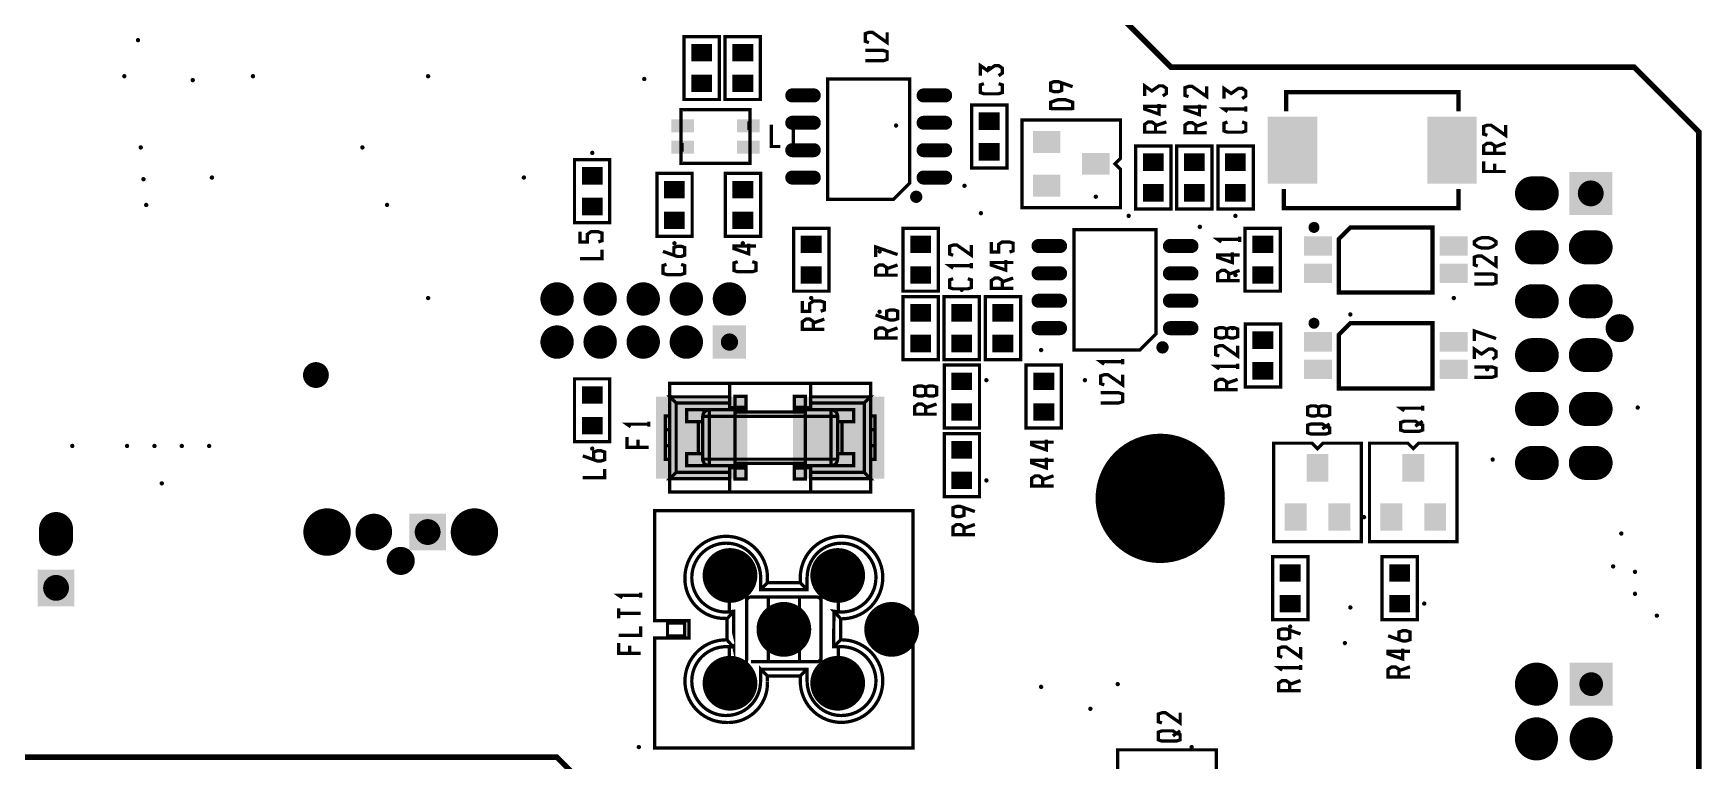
# Model space of a CAD drawing. Extents: x -7 to 310, y -94 to 128.
# Drawn here: x 232.3 to 309.7, y 54.1 to 87.8 of the extents above; entities that cross this region are included whole.
import ezdxf

# ---------------------------------------------------------------- set-up
doc = ezdxf.new("R2010")
doc.units = 0
doc.header["$MEASUREMENT"] = 0
doc.layers.get('0').update_dxf_attribs({"linetype": 'CONTINUOUS'})
for name, color, linetype in [('22-304-2_DRL', 1, 'CONTINUOUS'), ('22-304-2_SMB', 254, 'CONTINUOUS'), ('22-304-2_SSB', 1, 'CONTINUOUS'), ('THRUHOLE_NPT', 15, 'CONTINUOUS'), ('THRUHOLE_TAP', 7, 'CONTINUOUS')]:
    doc.layers.add(name, color=color, linetype=linetype)

# ---------------------------------------------------------------- blocks, each defined once
blk = doc.blocks.new('ROUND_9')
at = {"const_width": 0.65024}
blk.add_lwpolyline([(-0.32512, 0, 1), (0.32512, 0, 1)], format="xyb", close=True, dxfattribs=at)
blk = doc.blocks.new('ROUND_14')
at = {"const_width": 0.59944}
blk.add_lwpolyline([(-0.29972, 0, 1), (0.29972, 0, 1)], format="xyb", close=True, dxfattribs=at)
blk = doc.blocks.new('ROUND_16')
at = {"const_width": 0.54991}
blk.add_lwpolyline([(-0.274954, 0, 1), (0.274954, 0, 1)], format="xyb", close=True, dxfattribs=at)
blk = doc.blocks.new('ROUND_35')
at = {"const_width": 0.40005}
blk.add_lwpolyline([(-0.200024, 0, 1), (0.200024, 0, 1)], format="xyb", close=True, dxfattribs=at)
blk = doc.blocks.new('ROUND_83')
at = {"const_width": 1.6002}
blk.add_lwpolyline([(-0.8001, 0, 1), (0.8001, 0, 1)], format="xyb", close=True, dxfattribs=at)
blk = doc.blocks.new('ROUND_85')
at = {"const_width": 0.8001}
blk.add_lwpolyline([(-0.40005, 0, 1), (0.40005, 0, 1)], format="xyb", close=True, dxfattribs=at)
blk = doc.blocks.new('ROUND_87')
at = {"const_width": 0.10033}
blk.add_lwpolyline([(-0.050164, 0, 1), (0.050164, 0, 1)], format="xyb", close=True, dxfattribs=at)
blk = doc.blocks.new('ROUND_88')
at = {"const_width": 0.10033}
blk.add_lwpolyline([(-0.050164, 0, 1), (0.050164, 0, 1)], format="xyb", close=True, dxfattribs=at)
blk = doc.blocks.new('ROUND_1')
at = {"const_width": 2.99974}
blk.add_lwpolyline([(-1.49987, 0, 1), (1.49987, 0, 1)], format="xyb", close=True, dxfattribs=at)
blk = doc.blocks.new('RECTANGLE_3')
blk.add_solid([(0.4826, 0.4064), (0.4826, -0.4064), (-0.4826, 0.4064), (-0.4826, -0.4064)])
blk = doc.blocks.new('ROUND_5')
at = {"const_width": 1.27}
blk.add_lwpolyline([(-0.635, 0, 1), (0.635, 0, 1)], format="xyb", close=True, dxfattribs=at)
blk = doc.blocks.new('OBLONG_8')
at = {"const_width": 1.5748}
blk.add_lwpolyline([(0, 0.2286), (0, -0.2286)], dxfattribs=at)
at = {"const_width": 0.7874}
for points in [[(-0.3937, 0.2286, 1), (0.3937, 0.2286, 1)], [(-0.3937, -0.2286, 1), (0.3937, -0.2286, 1)]]:
    blk.add_lwpolyline(points, format="xyb", close=True, dxfattribs=at)
blk = doc.blocks.new('SQUARE_10')
blk.add_solid([(0.99949, 0.99949), (0.99949, -0.99949), (-0.99949, 0.99949), (-0.99949, -0.99949)])
blk = doc.blocks.new('SQUARE_13')
blk.add_solid([(0.84963, 0.84963), (0.84963, -0.84963), (-0.84963, 0.84963), (-0.84963, -0.84963)])
blk = doc.blocks.new('OBLONG_19')
at = {"const_width": 1.5748}
blk.add_lwpolyline([(0.2286, 0), (-0.2286, 0)], dxfattribs=at)
at = {"const_width": 0.7874}
for points in [[(-0.6223, 0, 1), (0.1651, 0, 1)], [(-0.1651, 0, 1), (0.6223, 0, 1)]]:
    blk.add_lwpolyline(points, format="xyb", close=True, dxfattribs=at)
blk = doc.blocks.new('ROUND_22')
at = {"const_width": 1.09982}
blk.add_lwpolyline([(-0.54991, 0, 1), (0.54991, 0, 1)], format="xyb", close=True, dxfattribs=at)
blk = doc.blocks.new('ROUND_25')
at = {"const_width": 0.84963}
blk.add_lwpolyline([(-0.424814, 0, 1), (0.424814, 0, 1)], format="xyb", close=True, dxfattribs=at)
blk = doc.blocks.new('ROUND_27')
at = {"const_width": 0.7747}
blk.add_lwpolyline([(-0.38735, 0, 1), (0.38735, 0, 1)], format="xyb", close=True, dxfattribs=at)
blk = doc.blocks.new('SQUARE_28')
blk.add_solid([(0.7747, 0.7747), (0.7747, -0.7747), (-0.7747, 0.7747), (-0.7747, -0.7747)])
blk = doc.blocks.new('ROUND_29')
at = {"const_width": 0.99949}
blk.add_lwpolyline([(-0.499744, 0, 1), (0.499744, 0, 1)], format="xyb", close=True, dxfattribs=at)
blk = doc.blocks.new('RECTANGLE_51')
blk.add_solid([(0.635, 0.508), (0.635, -0.508), (-0.635, 0.508), (-0.635, -0.508)])
blk = doc.blocks.new('RECTANGLE_55')
blk.add_solid([(2.11963, 1.905), (2.11963, -1.905), (-2.11963, 1.905), (-2.11963, -1.905)])
blk = doc.blocks.new('RECTANGLE_56')
blk.add_solid([(1.14935, 1.5494), (1.14935, -1.5494), (-1.14935, 1.5494), (-1.14935, -1.5494)])
blk = doc.blocks.new('RECTANGLE_59')
blk.add_solid([(0.52451, 0.29972), (0.52451, -0.29972), (-0.52451, 0.29972), (-0.52451, -0.29972)])
blk = doc.blocks.new('RECTANGLE_61')
blk.add_solid([(0.508, 0.635), (0.508, -0.635), (-0.508, 0.635), (-0.508, -0.635)])
blk = doc.blocks.new('OBLONG_64')
at = {"const_width": 0.65024}
blk.add_lwpolyline([(0.50038, 0), (-0.50038, 0)], dxfattribs=at)
at = {"const_width": 0.32512}
for points in [[(-0.66294, 0, 1), (-0.33782, 0, 1)], [(0.33782, 0, 1), (0.66294, 0, 1)]]:
    blk.add_lwpolyline(points, format="xyb", close=True, dxfattribs=at)
blk = doc.blocks.new('RECTANGLE_12')
blk.add_solid([(0.65024, 0.44958), (0.65024, -0.44958), (-0.65024, 0.44958), (-0.65024, -0.44958)])
blk = doc.blocks.new('ROUND_77')
at = {"const_width": 0.0762}
blk.add_lwpolyline([(-0.0381, 0, 1), (0.0381, 0, 1)], format="xyb", close=True, dxfattribs=at)
blk = doc.blocks.new('ROUND_80')
at = {"const_width": 0.10033}
blk.add_lwpolyline([(-0.050164, 0, 1), (0.050164, 0, 1)], format="xyb", close=True, dxfattribs=at)

msp = doc.modelspace()

# ---------------------------------------------------------------- linework, layer by layer
at = {"layer": '22-304-2_DRL', "const_width": 0.254}
for points in [[(164.762, -5.73), (164.762, 83.272), (167.762, 86.272), (189.261, 86.272), (197.262, 94.27), (197.262, 120.27), (205.263, 128.271), (269.062, 128.271), (277.061, 120.27), (277.061, 94.27), (285.062, 86.272), (306.56, 86.272), (309.56, 83.272), (309.56, 22.271), (286.561, -0.728)], [(259.563, -90.728), (259.563, 51.27), (256.561, 54.27), (217.762, 54.27), (214.762, 51.27), (214.762, -5.73)]]:
    msp.add_lwpolyline(points, dxfattribs=at)
at = {"layer": '22-304-2_SSB'}
for points, const_width in [([(262.461, 87.692), (262.461, 84.771), (264.099, 84.771), (264.099, 87.692), (262.461, 87.692)], 0.152), ([(264.366, 87.692), (264.366, 84.771), (266.004, 84.771), (266.004, 87.692), (264.366, 87.692)], 0.152), ([(271.892, 87.885), (271.892, 87.41), (271.214, 87.885), (271.044, 87.885), (270.876, 87.826), (270.876, 87.471), (271.044, 87.41)], 0.152), ([(270.876, 87.046), (271.722, 87.046), (271.892, 86.988), (271.892, 86.632), (271.722, 86.571), (270.876, 86.571)], 0.152), ([(277.061, 85.873), (277.231, 85.99), (277.231, 86.228), (277.061, 86.345), (276.891, 86.345), (276.553, 86.109), (276.215, 86.345), (276.215, 85.873)], 0.152), ([(272.177, 80.135), (269.129, 80.135), (269.129, 85.723), (272.939, 85.723), (272.939, 80.897), (272.177, 80.135)], 0.152), ([(277.061, 85.507), (277.231, 85.449), (277.231, 85.093), (277.061, 85.035), (276.383, 85.035), (276.215, 85.093), (276.215, 85.449), (276.383, 85.507)], 0.152), ([(279.99, 85.545), (279.99, 85.19), (279.819, 85.129), (279.652, 85.129), (279.482, 85.19), (279.482, 85.545), (279.652, 85.604), (279.819, 85.604), (280.498, 85.367)], 0.152), ([(284.681, 84.933), (284.851, 85.05), (284.851, 85.289), (284.681, 85.406), (284.511, 85.406), (284.173, 85.169), (283.835, 85.406), (283.835, 84.933)], 0.152), ([(286.723, 85.378), (286.723, 84.905), (286.047, 85.378), (285.877, 85.378), (285.707, 85.319), (285.707, 84.964), (285.877, 84.905)], 0.152), ([(288.364, 84.814), (288.534, 84.933), (288.534, 85.169), (288.364, 85.289), (288.194, 85.289), (287.856, 85.05), (287.518, 85.289), (287.518, 84.814)], 0.152), ([(290.406, 84.219), (290.406, 85.118), (298.397, 85.118), (298.397, 84.219)], 0.201), ([(277.447, 81.596), (277.447, 84.517), (275.809, 84.517), (275.809, 81.596), (277.447, 81.596)], 0.152), ([(280.498, 84.29), (280.498, 84.646), (280.16, 84.765), (279.819, 84.765), (279.482, 84.646), (279.482, 84.29)], 0.152), ([(280.498, 84.351), (279.482, 84.351)], 0.152), ([(284.511, 84.567), (284.511, 84.095), (283.835, 84.331), (283.835, 84.45), (284.851, 84.45)], 0.152), ([(286.385, 84.539), (286.385, 84.067), (285.707, 84.303), (285.707, 84.423), (286.723, 84.423)], 0.152), ([(288.534, 84.331), (287.518, 84.331), (287.686, 84.212)], 0.152), ([(288.534, 84.45), (288.534, 84.212)], 0.152), ([(262.372, 84.306), (262.321, 84.306), (262.321, 84.255), (262.321, 81.855), (262.321, 81.806), (262.372, 81.806)], 0.152), ([(262.372, 84.306), (265.471, 84.306)], 0.152), ([(265.471, 81.806), (265.522, 81.806), (265.522, 81.855), (265.522, 84.255), (265.522, 84.306), (265.471, 84.306)], 0.152), ([(265.471, 83.356), (265.471, 83.757)], 0.152), ([(266.936, 82.591), (266.52, 82.591), (266.52, 83.607)], 0.152), ([(267.536, 82.591), (267.536, 83.607), (267.419, 83.437)], 0.152), ([(278.146, 83.818), (278.146, 79.754), (282.718, 79.754), (282.718, 81.532), (282.464, 81.786), (282.718, 82.04), (282.718, 83.818), (278.146, 83.818)], 0.152), ([(284.343, 83.257), (284.343, 83.612), (284.173, 83.729), (284.003, 83.729), (283.835, 83.612), (283.835, 83.257), (284.851, 83.257)], 0.152), ([(284.343, 83.551), (284.851, 83.729)], 0.152), ([(286.215, 83.229), (286.215, 83.584), (286.047, 83.701), (285.877, 83.701), (285.707, 83.584), (285.707, 83.229), (286.723, 83.229)], 0.152), ([(286.215, 83.523), (286.723, 83.701)], 0.152), ([(288.364, 83.729), (288.534, 83.671), (288.534, 83.315), (288.364, 83.257), (287.686, 83.257), (287.518, 83.315), (287.518, 83.671), (287.686, 83.729)], 0.152), ([(300.589, 83.582), (300.589, 83.109), (299.913, 83.582), (299.743, 83.582), (299.573, 83.523), (299.573, 83.168), (299.743, 83.109)], 0.152), ([(262.372, 82.756), (262.372, 82.355)], 0.152), ([(267.655, 82.591), (267.419, 82.591)], 0.152), ([(285.067, 79.691), (285.067, 82.612), (283.429, 82.612), (283.429, 79.691), (285.067, 79.691)], 0.152), ([(285.321, 82.612), (285.321, 79.691), (286.959, 79.691), (286.959, 82.612), (285.321, 82.612)], 0.152), ([(288.877, 79.691), (288.877, 82.612), (287.239, 82.612), (287.239, 79.691), (288.877, 79.691)], 0.152), ([(300.081, 82.271), (300.081, 82.627), (299.913, 82.744), (299.743, 82.744), (299.573, 82.627), (299.573, 82.271), (300.589, 82.271)], 0.152), ([(300.081, 82.566), (300.589, 82.744)], 0.152), ([(257.381, 81.977), (257.381, 79.056), (259.019, 79.056), (259.019, 81.977), (257.381, 81.977)], 0.152), ([(262.842, 78.421), (262.842, 81.342), (261.204, 81.342), (261.204, 78.421), (262.842, 78.421)], 0.152), ([(265.471, 81.806), (262.372, 81.806)], 0.152), ([(266.017, 78.421), (266.017, 81.342), (264.379, 81.342), (264.379, 78.421), (266.017, 78.421)], 0.152), ([(300.589, 81.433), (299.573, 81.433), (299.573, 81.905)], 0.152), ([(300.081, 81.789), (300.081, 81.433)], 0.152), ([(273.208, 80.465), (273.208, 80.054)], 0.152), ([(273.345, 80.44), (273.345, 80.082)], 0.152), ([(298.397, 80.623), (298.397, 79.724), (290.304, 79.724), (290.304, 80.623)], 0.201), ([(273.032, 80.29), (273.444, 80.29)], 0.152), ([(273.06, 80.153), (273.419, 80.153)], 0.152), ([(273.071, 80.384), (273.071, 80.138)], 0.152), ([(273.116, 80.427), (273.363, 80.427)], 0.152), ([(291.529, 78.901), (291.867, 78.901)], 0.152), ([(291.638, 79.01), (291.638, 78.672)], 0.152), ([(291.775, 79.002), (291.775, 78.68)], 0.152), ([(258.488, 78.164), (258.656, 78.225), (258.656, 78.581), (258.488, 78.639), (258.148, 78.639), (257.98, 78.52), (257.98, 78.164), (257.64, 78.164), (257.64, 78.639)], 0.152), ([(269.192, 75.881), (269.192, 78.802), (267.554, 78.802), (267.554, 75.881), (269.192, 75.881)], 0.152), ([(272.621, 78.802), (272.621, 75.881), (274.259, 75.881), (274.259, 78.802), (272.621, 78.802)], 0.152), ([(277.569, 77.694), (277.739, 77.752), (277.739, 78.108), (277.569, 78.167), (277.231, 78.167), (277.061, 78.05), (277.061, 77.694), (276.723, 77.694), (276.723, 78.167)], 0.152), ([(283.607, 73.15), (280.559, 73.15), (280.559, 78.738), (284.369, 78.738), (284.369, 73.912), (283.607, 73.15)], 0.152), ([(288.247, 78.283), (287.231, 78.283), (287.401, 78.164)], 0.152), ([(288.247, 78.403), (288.247, 78.164)], 0.152), ([(288.496, 78.802), (288.496, 75.881), (290.134, 75.881), (290.134, 78.802), (288.496, 78.802)], 0.152), ([(291.536, 78.763), (291.859, 78.763)], 0.152), ([(293.386, 78.84), (297.196, 78.84), (297.196, 75.817), (292.852, 75.817), (292.852, 78.306), (293.386, 78.84)], 0.201), ([(300.15, 78.062), (299.979, 77.943), (299.809, 77.885), (299.471, 77.885), (299.301, 77.943), (299.134, 78.062), (299.134, 78.179), (299.301, 78.299), (299.471, 78.357), (299.809, 78.357), (299.979, 78.299), (300.15, 78.179), (300.15, 78.062)], 0.152), ([(258.656, 77.801), (258.656, 77.387), (257.64, 77.387)], 0.152), ([(261.991, 77.549), (261.991, 77.905), (262.159, 77.963), (262.329, 77.963), (262.499, 77.905), (262.499, 77.549), (262.329, 77.491), (262.159, 77.491), (261.483, 77.727)], 0.152), ([(265.461, 78.09), (265.461, 77.618), (264.785, 77.854), (264.785, 77.973), (265.801, 77.973)], 0.152), ([(272.372, 77.58), (271.356, 77.935), (271.356, 77.463)], 0.152), ([(275.801, 78.022), (275.801, 77.547), (275.125, 78.022), (274.955, 78.022), (274.785, 77.961), (274.785, 77.605), (274.955, 77.547)], 0.152), ([(287.909, 77.681), (287.909, 77.209), (287.231, 77.445), (287.231, 77.565), (288.247, 77.565)], 0.152), ([(300.15, 77.519), (300.15, 77.046), (299.471, 77.519), (299.301, 77.519), (299.134, 77.46), (299.134, 77.105), (299.301, 77.046)], 0.152), ([(262.329, 77.125), (262.499, 77.067), (262.499, 76.711), (262.329, 76.653), (261.651, 76.653), (261.483, 76.711), (261.483, 77.067), (261.651, 77.125)], 0.152), ([(265.631, 77.252), (265.801, 77.194), (265.801, 76.838), (265.631, 76.78), (264.953, 76.78), (264.785, 76.838), (264.785, 77.194), (264.953, 77.252)], 0.152), ([(271.864, 76.625), (271.864, 76.98), (271.696, 77.097), (271.526, 77.097), (271.356, 76.98), (271.356, 76.625), (272.372, 76.625)], 0.152), ([(271.864, 76.919), (272.372, 77.097)], 0.152), ([(275.801, 77.064), (274.785, 77.064), (274.955, 76.945)], 0.152), ([(275.801, 77.184), (275.801, 76.945)], 0.152), ([(277.399, 77.328), (277.399, 76.856), (276.723, 77.092), (276.723, 77.211), (277.739, 77.211)], 0.152), ([(287.739, 76.371), (287.739, 76.726), (287.571, 76.843), (287.401, 76.843), (287.231, 76.726), (287.231, 76.371), (288.247, 76.371)], 0.152), ([(287.739, 76.665), (288.247, 76.843)], 0.152), ([(299.134, 76.681), (299.979, 76.681), (300.15, 76.622), (300.15, 76.267), (299.979, 76.208), (299.134, 76.208)], 0.152), ([(275.633, 76.462), (275.801, 76.404), (275.801, 76.048), (275.633, 75.99), (274.955, 75.99), (274.785, 76.048), (274.785, 76.404), (274.955, 76.462)], 0.152), ([(277.231, 76.018), (277.231, 76.373), (277.061, 76.49), (276.891, 76.49), (276.723, 76.373), (276.723, 76.018), (277.739, 76.018)], 0.152), ([(277.231, 76.312), (277.739, 76.49)], 0.152), ([(268.806, 74.951), (268.976, 75.009), (268.976, 75.365), (268.806, 75.423), (268.468, 75.423), (268.298, 75.306), (268.298, 74.951), (267.96, 74.951), (267.96, 75.423)], 0.152), ([(272.621, 75.627), (272.621, 72.706), (274.259, 72.706), (274.259, 75.627), (272.621, 75.627)], 0.152), ([(274.526, 75.627), (274.526, 72.706), (276.164, 72.706), (276.164, 75.627), (274.526, 75.627)], 0.152), ([(278.082, 72.706), (278.082, 75.627), (276.444, 75.627), (276.444, 72.706), (278.082, 72.706)], 0.152), ([(268.468, 74.113), (268.468, 74.468), (268.298, 74.585), (268.128, 74.585), (267.96, 74.468), (267.96, 74.113), (268.976, 74.113)], 0.152), ([(268.468, 74.407), (268.976, 74.585)], 0.152), ([(271.864, 74.6), (271.864, 74.956), (272.034, 75.014), (272.204, 75.014), (272.372, 74.956), (272.372, 74.6), (272.204, 74.542), (272.034, 74.542), (271.356, 74.778)], 0.152), ([(290.147, 71.436), (290.147, 74.357), (288.509, 74.357), (288.509, 71.436), (290.147, 71.436)], 0.152), ([(291.529, 74.456), (291.867, 74.456)], 0.152), ([(291.536, 74.318), (291.859, 74.318)], 0.152), ([(291.638, 74.565), (291.638, 74.227)], 0.152), ([(291.775, 74.557), (291.775, 74.235)], 0.152), ([(293.386, 74.395), (297.196, 74.395), (297.196, 71.372), (292.852, 71.372), (292.852, 73.861), (293.386, 74.395)], 0.201), ([(271.864, 73.704), (271.864, 74.059), (271.696, 74.176), (271.526, 74.176), (271.356, 74.059), (271.356, 73.704), (272.372, 73.704)], 0.152), ([(271.864, 73.998), (272.372, 74.176)], 0.152), ([(284.638, 73.48), (284.638, 73.069)], 0.152), ([(287.645, 74.128), (287.475, 74.189), (287.305, 74.189), (287.137, 74.128), (287.137, 73.772), (287.305, 73.714), (287.475, 73.714), (287.645, 73.772), (287.645, 74.128), (287.813, 74.189), (287.983, 74.189), (288.153, 74.128), (288.153, 73.772), (287.983, 73.714), (287.813, 73.714), (287.645, 73.772)], 0.152), ([(300.15, 73.683), (299.134, 74.039), (299.134, 73.567)], 0.152), ([(282.814, 72.728), (282.814, 72.492)], 0.152), ([(284.462, 73.305), (284.874, 73.305)], 0.152), ([(284.49, 73.168), (284.849, 73.168)], 0.152), ([(284.501, 73.399), (284.501, 73.153)], 0.152), ([(284.546, 73.442), (284.793, 73.442)], 0.152), ([(284.775, 73.455), (284.775, 73.097)], 0.152), ([(288.153, 73.351), (288.153, 72.876), (287.475, 73.351), (287.305, 73.351), (287.137, 73.29), (287.137, 72.934), (287.305, 72.876)], 0.152), ([(299.979, 72.728), (300.15, 72.845), (300.15, 73.084), (299.979, 73.201), (299.809, 73.201), (299.471, 72.965), (299.134, 73.201), (299.134, 72.728)], 0.152), ([(276.177, 69.531), (276.177, 72.452), (274.539, 72.452), (274.539, 69.531), (276.177, 69.531)], 0.152), ([(278.336, 72.452), (278.336, 69.531), (279.974, 69.531), (279.974, 72.452), (278.336, 72.452)], 0.152), ([(282.814, 72.612), (281.798, 72.612), (281.966, 72.492)], 0.152), ([(282.814, 72.01), (282.814, 71.535), (282.136, 72.01), (281.966, 72.01), (281.798, 71.951), (281.798, 71.596), (281.966, 71.535)], 0.152), ([(288.153, 72.393), (287.137, 72.393), (287.305, 72.274)], 0.152), ([(288.153, 72.512), (288.153, 72.274)], 0.152), ([(299.134, 72.363), (299.979, 72.363), (300.15, 72.304), (300.15, 71.949), (299.979, 71.89), (299.134, 71.89)], 0.152), ([(257.381, 71.817), (257.381, 68.896), (259.019, 68.896), (259.019, 71.817), (257.381, 71.817)], 0.152), ([(264.587, 66.571), (264.587, 67.191), (261.813, 67.191), (262.098, 67.473), (262.098, 70.696), (261.813, 70.981), (264.587, 70.981), (264.587, 71.601), (261.796, 71.601), (261.796, 71.014), (261.796, 67.156), (261.796, 66.571), (264.587, 66.571), (268.336, 66.571), (268.336, 67.191), (268.336, 67.473), (268.336, 67.791), (268.09, 67.791), (267.828, 67.791), (267.587, 67.791), (267.587, 67.692), (267.828, 67.692), (268.336, 67.692)], 0.152), ([(268.336, 71.601), (264.587, 71.601)], 0.152), ([(268.336, 70.981), (268.336, 71.601), (271.127, 71.601), (271.127, 71.014), (271.127, 67.156), (271.127, 66.571), (268.336, 66.571)], 0.152), ([(273.675, 71.428), (273.505, 71.486), (273.335, 71.486), (273.167, 71.428), (273.167, 71.072), (273.335, 71.014), (273.505, 71.014), (273.675, 71.072), (273.675, 71.428), (273.843, 71.486), (274.013, 71.486), (274.183, 71.428), (274.183, 71.072), (274.013, 71.014), (273.843, 71.014), (273.675, 71.072)], 0.152), ([(281.798, 71.171), (282.644, 71.171), (282.814, 71.113), (282.814, 70.757), (282.644, 70.696), (281.798, 70.696)], 0.152), ([(287.645, 71.319), (287.645, 71.674), (287.475, 71.791), (287.305, 71.791), (287.137, 71.674), (287.137, 71.319), (288.153, 71.319)], 0.152), ([(287.645, 71.613), (288.153, 71.791)], 0.152), ([(261.796, 71.014), (261.798, 71.011), (261.798, 71.009), (261.798, 71.006), (261.798, 71.004), (261.798, 71.001), (261.801, 71.001), (261.801, 70.999), (261.801, 70.996), (261.803, 70.996), (261.803, 70.994), (261.803, 70.991), (261.806, 70.991), (261.806, 70.988), (261.808, 70.988), (261.808, 70.986), (261.811, 70.986), (261.811, 70.983), (261.813, 70.981)], 0.152), ([(262.098, 70.696), (264.587, 70.696), (264.587, 70.381), (264.833, 70.381)], 0.152), ([(264.587, 70.381), (262.588, 70.381), (262.588, 69.83), (263.134, 69.83)], 0.152), ([(263.634, 70.381), (263.634, 70.079), (264.833, 70.079), (264.833, 68.09), (264.833, 67.791), (265.095, 67.791)], 0.152), ([(264.587, 70.696), (264.587, 70.981)], 0.152), ([(265.095, 70.48), (264.587, 70.48)], 0.152), ([(265.095, 70.381), (265.336, 70.381), (265.336, 70.48), (265.336, 70.496), (264.833, 70.496), (264.833, 71.006), (265.336, 71.006), (265.336, 70.496), (265.336, 70.48), (265.095, 70.48), (265.095, 70.381), (264.833, 70.381), (264.833, 70.079), (268.09, 70.079), (268.09, 70.381), (267.828, 70.381)], 0.152), ([(264.833, 70.48), (264.833, 70.496)], 0.152), ([(267.587, 70.496), (267.587, 71.006), (268.09, 71.006), (268.09, 70.496), (268.09, 70.48), (268.09, 70.496), (267.587, 70.496), (267.587, 70.48)], 0.152), ([(268.336, 70.48), (267.828, 70.48), (267.587, 70.48), (267.587, 70.381), (267.828, 70.381), (267.828, 70.48)], 0.152), ([(269.588, 70.079), (269.588, 69.83), (269.789, 69.83), (270.335, 69.83), (270.335, 70.381), (268.336, 70.381), (268.09, 70.381)], 0.152), ([(268.336, 70.696), (268.336, 70.981), (271.11, 70.981), (270.828, 70.696)], 0.152), ([(268.336, 70.381), (268.336, 70.696), (270.828, 70.696), (270.828, 67.473), (268.336, 67.473)], 0.152), ([(269.588, 70.079), (269.289, 70.079), (269.289, 70.381)], 0.152), ([(271.127, 71.014), (271.127, 71.011), (271.127, 71.009), (271.125, 71.009), (271.125, 71.006), (271.125, 71.004), (271.125, 71.001), (271.122, 71.001), (271.122, 70.999), (271.122, 70.996), (271.12, 70.996), (271.12, 70.994), (271.12, 70.991), (271.117, 70.991), (271.117, 70.988), (271.115, 70.988), (271.115, 70.986), (271.115, 70.983), (271.112, 70.983), (271.112, 70.981), (271.11, 70.981)], 0.152), ([(273.675, 70.176), (273.675, 70.531), (273.505, 70.648), (273.335, 70.648), (273.167, 70.531), (273.167, 70.176), (274.183, 70.176)], 0.152), ([(273.675, 70.47), (274.183, 70.648)], 0.152), ([(291.912, 70.506), (291.745, 70.564), (291.574, 70.564), (291.404, 70.506), (291.404, 70.15), (291.574, 70.092), (291.745, 70.092), (291.912, 70.15), (291.912, 70.506), (292.082, 70.564), (292.253, 70.564), (292.42, 70.506), (292.42, 70.15), (292.253, 70.092), (292.082, 70.092), (291.912, 70.15)], 0.152), ([(296.738, 70.455), (295.722, 70.455), (295.892, 70.336)], 0.152), ([(296.738, 70.574), (296.738, 70.336)], 0.152), ([(260.83, 69.713), (259.814, 69.713), (259.985, 69.594)], 0.152), ([(260.83, 69.83), (260.83, 69.594)], 0.152), ([(261.796, 68.085), (261.597, 68.085), (261.597, 68.71), (261.597, 69.459), (261.597, 70.087), (261.796, 70.087)], 0.152), ([(263.335, 69.83), (263.134, 69.83), (263.134, 68.342), (263.335, 68.342), (263.335, 69.83), (263.335, 70.079)], 0.152), ([(263.335, 68.342), (263.335, 68.09), (263.634, 68.09), (264.833, 68.09), (268.09, 68.09), (268.09, 70.079), (269.289, 70.079), (269.289, 68.09), (268.09, 68.09), (268.09, 67.791)], 0.152), ([(263.335, 70.079), (263.634, 70.079), (263.634, 68.09), (263.634, 67.791)], 0.152), ([(264.833, 70.28), (268.09, 70.28)], 0.152), ([(269.588, 68.342), (269.588, 69.83)], 0.152), ([(269.789, 68.342), (269.789, 69.83)], 0.152), ([(271.326, 69.459), (271.326, 70.087), (271.127, 70.087)], 0.152), ([(292.253, 69.254), (292.42, 69.312), (292.42, 69.548), (292.253, 69.609), (292.082, 69.726), (291.574, 69.726), (291.404, 69.668), (291.404, 69.312), (291.574, 69.254), (292.253, 69.254)], 0.152), ([(292.082, 69.49), (292.42, 69.726)], 0.152), ([(296.571, 69.381), (296.738, 69.439), (296.738, 69.675), (296.571, 69.736), (296.4, 69.853), (295.892, 69.853), (295.722, 69.795), (295.722, 69.439), (295.892, 69.381), (296.571, 69.381)], 0.152), ([(296.4, 69.617), (296.738, 69.853)], 0.152), ([(260.83, 68.636), (259.814, 68.636), (259.814, 69.111)], 0.152), ([(260.322, 68.992), (260.322, 68.636)], 0.152), ([(261.796, 69.459), (261.597, 69.459)], 0.152), ([(271.127, 69.459), (271.326, 69.459), (271.326, 68.71), (271.326, 68.085), (271.127, 68.085)], 0.152), ([(276.177, 66.356), (276.177, 69.277), (274.539, 69.277), (274.539, 66.356), (276.177, 66.356)], 0.152), ([(279.273, 68.995), (279.273, 68.522), (278.595, 68.758), (278.595, 68.878), (279.611, 68.878)], 0.152), ([(289.83, 64.26), (293.894, 64.26), (293.894, 68.832), (292.116, 68.832), (291.862, 68.578), (291.608, 68.832), (289.83, 68.832), (289.83, 64.26)], 0.152), ([(294.275, 64.26), (298.339, 64.26), (298.339, 68.832), (296.561, 68.832), (296.307, 68.578), (296.053, 68.832), (294.275, 68.832), (294.275, 64.26)], 0.152), ([(258.275, 68.065), (258.275, 68.421), (258.445, 68.479), (258.615, 68.479), (258.783, 68.421), (258.783, 68.065), (258.615, 68.004), (258.445, 68.004), (257.767, 68.243)], 0.152), ([(261.597, 68.71), (261.796, 68.71)], 0.152), ([(263.134, 68.342), (262.588, 68.342), (262.588, 67.791), (264.587, 67.791), (264.833, 67.791)], 0.152), ([(268.336, 67.791), (270.335, 67.791), (270.335, 68.342), (269.789, 68.342), (269.588, 68.342), (269.588, 68.09)], 0.152), ([(269.289, 67.791), (269.289, 68.09), (269.588, 68.09)], 0.152), ([(271.127, 68.71), (271.326, 68.71)], 0.152), ([(279.273, 68.156), (279.273, 67.684), (278.595, 67.92), (278.595, 68.04), (279.611, 68.04)], 0.152), ([(258.783, 67.641), (258.783, 67.227), (257.767, 67.227)], 0.152), ([(264.587, 67.191), (264.587, 67.473), (262.098, 67.473)], 0.152), ([(264.587, 67.791), (264.587, 67.473)], 0.152), ([(264.587, 67.692), (265.095, 67.692)], 0.152), ([(268.09, 67.892), (264.833, 67.892)], 0.152), ([(265.336, 67.676), (264.833, 67.676), (264.833, 67.166), (265.336, 67.166), (265.336, 67.676), (265.336, 67.692), (265.095, 67.692), (265.095, 67.791), (265.336, 67.791), (265.336, 67.692)], 0.152), ([(264.833, 67.676), (264.833, 67.692)], 0.152), ([(267.587, 67.676), (267.587, 67.166), (268.09, 67.166), (268.09, 67.676), (268.09, 67.692), (268.09, 67.676), (267.587, 67.676), (267.587, 67.692)], 0.152), ([(267.828, 67.791), (267.828, 67.692)], 0.152), ([(270.828, 67.473), (271.11, 67.191), (268.336, 67.191)], 0.152), ([(279.103, 66.846), (279.103, 67.201), (278.935, 67.318), (278.765, 67.318), (278.595, 67.201), (278.595, 66.846), (279.611, 66.846)], 0.152), ([(279.103, 67.14), (279.611, 67.318)], 0.152), ([(261.796, 67.156), (261.796, 67.158), (261.798, 67.158), (261.798, 67.161), (261.798, 67.163), (261.798, 67.166), (261.798, 67.168), (261.798, 67.171), (261.801, 67.171), (261.801, 67.173), (261.801, 67.176), (261.803, 67.176), (261.803, 67.178), (261.803, 67.181), (261.806, 67.181), (261.806, 67.184), (261.808, 67.184), (261.808, 67.186), (261.811, 67.186), (261.811, 67.189), (261.813, 67.189), (261.813, 67.191)], 0.152), ([(271.11, 67.191), (271.112, 67.189), (271.112, 67.186), (271.115, 67.186), (271.115, 67.184), (271.117, 67.184), (271.117, 67.181), (271.12, 67.181), (271.12, 67.178), (271.12, 67.176), (271.122, 67.176), (271.122, 67.173), (271.122, 67.171), (271.125, 67.171), (271.125, 67.168), (271.125, 67.166), (271.125, 67.163), (271.127, 67.163), (271.127, 67.161), (271.127, 67.158), (271.127, 67.156)], 0.152), ([(275.453, 65.84), (275.453, 65.484), (275.283, 65.426), (275.113, 65.426), (274.945, 65.484), (274.945, 65.84), (275.113, 65.898), (275.283, 65.898), (275.961, 65.662)], 0.152), ([(273.096, 59.795), (271.496, 59.795), (271.496, 60.595), (273.096, 60.595), (273.096, 65.695), (261.097, 65.695), (261.097, 60.595), (262.697, 60.595), (262.697, 59.795), (261.097, 59.795), (261.097, 54.697), (273.096, 54.697), (273.096, 59.795)], 0.152), ([(275.453, 64.588), (275.453, 64.943), (275.283, 65.06), (275.113, 65.06), (274.945, 64.943), (274.945, 64.588), (275.961, 64.588)], 0.152), ([(275.453, 64.882), (275.961, 65.06)], 0.152), ([(291.417, 60.641), (291.417, 63.562), (289.779, 63.562), (289.779, 60.641), (291.417, 60.641)], 0.152), ([(296.497, 60.641), (296.497, 63.562), (294.859, 63.562), (294.859, 60.641), (296.497, 60.641)], 0.152), ([(265.275, 62.02), (264.971, 62.835)], 0.152), ([(269.222, 62.835), (268.918, 62.02)], 0.152), ([(260.449, 61.898), (260.449, 61.662)], 0.152), ([(262.504, 62.548), (262.505, 62.596)], 0.152), ([(264.221, 62.556), (264.526, 61.74)], 0.152), ([(266.017, 62.596), (266.017, 62.043), (268.176, 62.043), (268.176, 62.596)], 0.152), ([(266.017, 62.043), (266.335, 62.36)], 0.152), ([(266.335, 62.596), (266.335, 62.36), (267.859, 62.36), (267.859, 62.596)], 0.152), ([(267.859, 62.36), (268.176, 62.043)], 0.152), ([(269.667, 61.74), (269.972, 62.556)], 0.152), ([(260.449, 61.778), (259.433, 61.778), (259.604, 61.662)], 0.152), ([(259.433, 61.179), (259.433, 60.704)], 0.152), ([(264.572, 61.496), (264.572, 61.006)], 0.152), ([(265.372, 58.896), (265.372, 61.496)], 0.152), ([(265.57, 61.695), (266.373, 61.695)], 0.152), ([(268.623, 61.695), (266.373, 61.695), (266.373, 58.695), (265.57, 58.695)], 0.152), ([(267.823, 58.695), (267.823, 58.896), (267.823, 61.496), (267.823, 61.695)], 0.152), ([(268.824, 61.496), (268.824, 58.896)], 0.152), ([(269.738, 60.681), (269.421, 61.037), (269.624, 61.006), (269.624, 61.496)], 0.152), ([(260.449, 60.94), (259.433, 60.94)], 0.152), ([(260.449, 60.341), (260.449, 59.924), (259.433, 59.924)], 0.152), ([(262.497, 59.896), (261.696, 59.896), (261.696, 60.496), (262.497, 60.496), (262.497, 59.896)], 0.152), ([(261.796, 60.496), (261.796, 60.595)], 0.152), ([(264.43, 60.704), (264.351, 60.702)], 0.152), ([(264.772, 61.037), (264.455, 60.681), (264.455, 59.711), (264.772, 59.353)], 0.152), ([(264.572, 59.386), (264.734, 59.383), (264.76, 59.409), (264.772, 59.358), (264.772, 61.037), (264.572, 61.006)], 0.152), ([(264.625, 61.011), (264.572, 61.005)], 0.152), ([(269.421, 61.037), (269.408, 59.386), (269.624, 59.386)], 0.152), ([(269.738, 60.681), (269.738, 59.711), (269.459, 59.431)], 0.152), ([(269.624, 61.006), (269.568, 61.013)], 0.152), ([(269.774, 60.681), (269.738, 60.681)], 0.152), ([(272.497, 59.896), (271.696, 59.896), (271.696, 60.496), (272.497, 60.496), (272.497, 59.896)], 0.152), ([(272.397, 60.595), (272.397, 60.496)], 0.152), ([(260.449, 59.086), (259.433, 59.086), (259.433, 59.561)], 0.152), ([(261.796, 59.795), (261.796, 59.896)], 0.152), ([(264.422, 59.711), (264.455, 59.711)], 0.152), ([(272.397, 59.896), (272.397, 59.795)], 0.152), ([(290.566, 60.158), (290.566, 59.802), (290.396, 59.744), (290.226, 59.744), (290.058, 59.802), (290.058, 60.158), (290.226, 60.219), (290.396, 60.219), (291.074, 59.98)], 0.152), ([(295.646, 59.718), (295.646, 60.074), (295.814, 60.133), (295.984, 60.133), (296.154, 60.074), (296.154, 59.718), (295.984, 59.66), (295.814, 59.66), (295.138, 59.896)], 0.152), ([(259.941, 59.442), (259.941, 59.086)], 0.152), ([(264.572, 59.386), (264.572, 58.896)], 0.152), ([(269.624, 59.386), (269.624, 58.896)], 0.152), ([(291.074, 59.381), (291.074, 58.906), (290.396, 59.381), (290.226, 59.381), (290.058, 59.32), (290.058, 58.964), (290.226, 58.906)], 0.152), ([(295.814, 59.294), (295.814, 58.822), (295.138, 59.058), (295.138, 59.177), (296.154, 59.177)], 0.152), ([(264.526, 58.652), (264.221, 57.836)], 0.152), ([(264.971, 57.557), (265.275, 58.37)], 0.152), ([(266.335, 57.796), (266.335, 58.032), (266.017, 58.349), (266.017, 57.796)], 0.152), ([(268.176, 57.796), (268.176, 58.349), (266.017, 58.349)], 0.152), ([(266.335, 58.032), (267.859, 58.032), (268.176, 58.349)], 0.152), ([(268.623, 58.695), (267.823, 58.695), (266.373, 58.695)], 0.152), ([(267.859, 57.796), (267.859, 58.032)], 0.152), ([(269.222, 57.557), (268.918, 58.37)], 0.152), ([(269.667, 58.652), (269.972, 57.836)], 0.152), ([(291.074, 58.423), (290.058, 58.423), (290.226, 58.304)], 0.152), ([(291.074, 58.542), (291.074, 58.304)], 0.152), ([(295.646, 57.984), (295.646, 58.339), (295.476, 58.456), (295.306, 58.456), (295.138, 58.339), (295.138, 57.984), (296.154, 57.984)], 0.152), ([(295.646, 58.278), (296.154, 58.456)], 0.152), ([(266.335, 57.783), (266.336, 57.699)], 0.152), ([(290.566, 57.349), (290.566, 57.704), (290.396, 57.821), (290.226, 57.821), (290.058, 57.704), (290.058, 57.349), (291.074, 57.349)], 0.152), ([(290.566, 57.643), (291.074, 57.821)], 0.152), ([(264.513, 55.875), (264.429, 55.877)], 0.152), ([(285.489, 56.328), (285.489, 55.853), (284.81, 56.328), (284.643, 56.328), (284.473, 56.267), (284.473, 55.911), (284.643, 55.853)], 0.152), ([(285.318, 55.014), (285.489, 55.073), (285.489, 55.312), (285.318, 55.37), (285.151, 55.489), (284.643, 55.489), (284.473, 55.428), (284.473, 55.073), (284.643, 55.014), (285.318, 55.014)], 0.152), ([(285.151, 55.251), (285.489, 55.489)], 0.152), ([(287.163, 50.544), (287.163, 54.608), (282.591, 54.608), (282.591, 52.83), (282.845, 52.576), (282.591, 52.322), (282.591, 50.544), (287.163, 50.544)], 0.152)]:
    msp.add_lwpolyline(points, dxfattribs=dict(at, const_width=const_width))
at = {"layer": '22-304-2_SSB', "const_width": 0.152}
for points in [[(262.321, 84.255, -0.414214), (262.372, 84.306)], [(265.471, 84.306, -0.414214), (265.522, 84.255)], [(262.372, 81.806, -0.414214), (262.324, 81.855)], [(265.522, 81.855, -0.414214), (265.471, 81.804)], [(273.03, 80.259, -0.414214), (273.238, 80.468)], [(273.238, 80.468, -0.414214), (273.447, 80.259)], [(273.238, 80.051, -0.414214), (273.03, 80.259)], [(273.447, 80.259, -0.414214), (273.238, 80.051)], [(291.519, 78.84, -0.414214), (291.696, 79.017)], [(291.696, 79.02, -0.414214), (291.877, 78.84)], [(291.696, 78.662, -0.414214), (291.519, 78.84)], [(291.877, 78.84, -0.414214), (291.696, 78.659)], [(291.519, 74.395, -0.414214), (291.696, 74.572)], [(291.696, 74.217, -0.414214), (291.519, 74.395)], [(291.696, 74.575, -0.414214), (291.877, 74.395)], [(291.877, 74.395, -0.414214), (291.696, 74.214)], [(284.46, 73.274, -0.414214), (284.668, 73.483)], [(284.668, 73.483, -0.414214), (284.877, 73.274)], [(284.668, 73.066, -0.414214), (284.46, 73.274)], [(284.877, 73.274, -0.414214), (284.668, 73.066)], [(263.335, 70.079, -0.414214), (263.634, 70.379)], [(269.289, 70.381, -0.414214), (269.591, 70.079)], [(263.634, 67.791, -0.414214), (263.335, 68.09)], [(269.588, 68.09, -0.414214), (269.289, 67.791)], [(262.507, 62.596, -0.414214), (264.422, 64.511)], [(262.824, 62.596, -0.414214), (264.422, 64.194)], [(264.422, 64.511, -0.414214), (266.337, 62.596)], [(264.422, 64.194, -0.414214), (266.02, 62.596)], [(267.859, 62.596, -0.414214), (269.774, 64.511)], [(268.176, 62.596, -0.414214), (269.774, 64.194)], [(269.774, 64.511, -0.414214), (271.689, 62.596)], [(269.774, 64.194, -0.414214), (271.371, 62.596)], [(264.196, 62.695, -0.414214), (264.597, 63.097)], [(264.221, 62.556, -0.089187), (264.196, 62.695)], [(264.597, 63.097, -0.312843), (264.971, 62.835)], [(269.222, 62.835, -0.312838), (269.596, 63.094)], [(269.596, 63.097, -0.414214), (269.997, 62.695)], [(269.997, 62.695, -0.089187), (269.972, 62.556)], [(264.351, 60.701, -0.414214), (262.504, 62.548)], [(264.422, 60.999, -0.414214), (262.824, 62.596)], [(265.275, 62.02, -0.089384), (265.37, 61.496)], [(268.824, 61.496, -0.089384), (268.918, 62.02)], [(271.369, 62.596, -0.414214), (269.774, 61.001)], [(271.686, 62.596, -0.414214), (269.774, 60.684)], [(264.526, 61.74, -0.089291), (264.57, 61.496)], [(265.372, 61.496, -0.414214), (265.57, 61.695)], [(268.623, 61.695, -0.414214), (268.821, 61.496)], [(269.624, 61.496, -0.089291), (269.668, 61.74)], [(264.572, 61.006, -0.023497), (264.422, 60.999)], [(264.772, 61.037, -0.023397), (264.625, 61.011)], [(269.774, 60.999, -0.023497), (269.624, 61.006)], [(262.507, 57.796, -0.414214), (264.422, 59.711)], [(269.774, 59.711, -0.414214), (271.689, 57.796)], [(262.824, 57.796, -0.414214), (264.422, 59.393)], [(264.422, 59.393, -0.023497), (264.572, 59.386)], [(264.572, 58.896, -0.089291), (264.528, 58.651)], [(265.372, 58.896, -0.089784), (265.277, 58.369)], [(268.824, 58.896, -0.414214), (268.623, 58.695)], [(268.918, 58.37, -0.089784), (268.823, 58.896)], [(269.667, 58.652, -0.089291), (269.623, 58.896)], [(269.624, 59.386, -0.023497), (269.774, 59.393)], [(269.774, 59.393, -0.414214), (271.371, 57.796)], [(264.422, 55.881, -0.414214), (262.507, 57.796)], [(264.422, 56.198, -0.414214), (262.824, 57.796)], [(264.196, 57.697, -0.089187), (264.221, 57.836)], [(264.457, 57.321, -0.313447), (264.196, 57.697)], [(266.017, 57.796, -0.414214), (264.422, 56.201)], [(264.597, 57.295, -0.089186), (264.457, 57.32)], [(266.337, 57.699, -0.414214), (264.513, 55.875)], [(264.971, 57.557, -0.312838), (264.597, 57.298)], [(269.774, 55.881, -0.414214), (267.859, 57.796)], [(269.774, 56.198, -0.414214), (268.176, 57.796)], [(269.596, 57.295, -0.312843), (269.222, 57.557)], [(269.736, 57.321, -0.089187), (269.596, 57.296)], [(269.997, 57.697, -0.313448), (269.736, 57.321)], [(271.369, 57.796, -0.414214), (269.774, 56.201)], [(271.686, 57.796, -0.414214), (269.774, 55.883)], [(269.972, 57.836, -0.089187), (269.997, 57.697)]]:
    msp.add_lwpolyline(points, format="xyb", dxfattribs=at)

# ---------------------------------------------------------------- block references
at = {"layer": '22-304-2_DRL', "xscale": -1}
for name, p in [('ROUND_88', (237.125, 87.526)), ('ROUND_87', (236.49, 85.85)), ('ROUND_88', (242.459, 85.85)), ('ROUND_88', (250.587, 85.85)), ('ROUND_88', (276.622, 86.231)), ('ROUND_88', (239.665, 85.672)), ('ROUND_88', (260.62, 85.723)), ('ROUND_88', (272.304, 83.564)), ('ROUND_88', (237.252, 82.548)), ('ROUND_88', (247.539, 82.548)), ('ROUND_88', (258.207, 82.294)), ('ROUND_88', (237.379, 81.075)), ('ROUND_88', (240.554, 81.151)), ('ROUND_88', (255.032, 81.151)), ('ROUND_87', (275.479, 80.77)), ('ROUND_14', (302.042, 80.417)), ('ROUND_14', (304.541, 80.417)), ('ROUND_87', (237.506, 79.881)), ('ROUND_87', (248.682, 79.881)), ('ROUND_88', (281.575, 80.262)), ('ROUND_88', (276.241, 79.5)), ('ROUND_88', (283.099, 79.373)), ('ROUND_88', (288.052, 79.373)), ('ROUND_88', (262.017, 78.103)), ('ROUND_88', (265.192, 78.103)), ('ROUND_88', (286.401, 78.865)), ('ROUND_14', (302.042, 77.915)), ('ROUND_14', (304.541, 77.915)), ('ROUND_87', (271.542, 77.722)), ('ROUND_88', (288.052, 76.63)), ('ROUND_35', (256.573, 75.52)), ('ROUND_35', (258.572, 75.52)), ('ROUND_35', (260.571, 75.52)), ('ROUND_35', (262.57, 75.52)), ('ROUND_35', (264.572, 75.52)), ('ROUND_88', (275.352, 75.944)), ('ROUND_14', (302.042, 75.416)), ('ROUND_14', (304.541, 75.416)), ('ROUND_88', (250.587, 75.563)), ('ROUND_88', (268.367, 75.563)), ('ROUND_88', (298.186, 75.563)), ('ROUND_87', (271.542, 74.928)), ('ROUND_87', (293.386, 74.801)), ('ROUND_9', (305.882, 74.166)), ('ROUND_35', (256.573, 73.521)), ('ROUND_35', (258.572, 73.521)), ('ROUND_35', (260.571, 73.521)), ('ROUND_35', (262.57, 73.521)), ('ROUND_35', (264.572, 73.521)), ('ROUND_88', (287.925, 74.166)), ('ROUND_88', (279.035, 73.15)), ('ROUND_14', (302.042, 72.916)), ('ROUND_14', (304.541, 72.916)), ('ROUND_14', (245.382, 71.992)), ('ROUND_88', (299.736, 72.261)), ('ROUND_87', (276.495, 71.753)), ('ROUND_88', (281.067, 71.753)), ('ROUND_14', (302.042, 70.417)), ('ROUND_14', (304.541, 70.417)), ('ROUND_87', (306.721, 70.483)), ('ROUND_88', (234.077, 68.702)), ('ROUND_88', (236.617, 68.702)), ('ROUND_88', (237.887, 68.702)), ('ROUND_88', (239.157, 68.702)), ('ROUND_88', (240.427, 68.702)), ('ROUND_88', (258.207, 68.578)), ('ROUND_88', (299.99, 68.07)), ('ROUND_14', (302.042, 67.915)), ('ROUND_14', (304.541, 67.915)), ('ROUND_83', (284.562, 66.272)), ('ROUND_87', (238.227, 66.968)), ('ROUND_88', (276.495, 67.105)), ('ROUND_14', (233.322, 64.621)), ('ROUND_85', (245.898, 64.71)), ('ROUND_14', (248.067, 64.71)), ('ROUND_14', (250.566, 64.71)), ('ROUND_85', (252.738, 64.71)), ('ROUND_88', (294.021, 65.403)), ('ROUND_88', (305.959, 64.641)), ('ROUND_9', (249.317, 63.371)), ('ROUND_14', (233.322, 62.121)), ('ROUND_14', (264.597, 62.695)), ('ROUND_14', (269.596, 62.695)), ('ROUND_87', (305.578, 63.117)), ('ROUND_87', (306.594, 62.863)), ('ROUND_88', (306.594, 61.847)), ('ROUND_88', (293.386, 61.212)), ('ROUND_88', (296.815, 61.39)), ('ROUND_14', (267.097, 60.196)), ('ROUND_14', (272.098, 60.196)), ('ROUND_88', (290.592, 60.323)), ('ROUND_87', (307.61, 60.831)), ('ROUND_87', (293.132, 59.561)), ('ROUND_14', (264.597, 57.697)), ('ROUND_14', (269.596, 57.697)), ('ROUND_16', (302.022, 57.656)), ('ROUND_16', (304.562, 57.656)), ('ROUND_88', (279.035, 57.529)), ('ROUND_88', (282.591, 57.656)), ('ROUND_88', (281.321, 56.513)), ('ROUND_16', (302.022, 55.116)), ('ROUND_16', (304.562, 55.116)), ('ROUND_88', (260.366, 54.735)), ('ROUND_88', (286.02, 54.735))]:
    msp.add_blockref(name, p, dxfattribs=at)
at = {"layer": '22-304-2_SMB', "xscale": -1}
for name, p in [('RECTANGLE_3', (263.287, 86.942)), ('RECTANGLE_3', (265.192, 86.942)), ('RECTANGLE_3', (263.287, 85.52)), ('RECTANGLE_3', (265.192, 85.52)), ('OBLONG_64', (267.986, 84.961)), ('OBLONG_64', (274.082, 84.961)), ('RECTANGLE_59', (262.398, 83.556)), ('RECTANGLE_59', (265.446, 83.556)), ('OBLONG_64', (267.986, 83.691)), ('OBLONG_64', (274.082, 83.691)), ('RECTANGLE_3', (276.622, 83.767)), ('RECTANGLE_56', (290.701, 82.421)), ('RECTANGLE_56', (298.102, 82.421)), ('RECTANGLE_59', (262.398, 82.556)), ('RECTANGLE_59', (265.446, 82.556)), ('RECTANGLE_51', (279.289, 82.802)), ('OBLONG_64', (267.986, 82.421)), ('OBLONG_64', (274.082, 82.421)), ('RECTANGLE_3', (276.622, 82.345)), ('RECTANGLE_51', (281.575, 81.786)), ('RECTANGLE_3', (284.242, 81.862)), ('RECTANGLE_3', (286.147, 81.862)), ('RECTANGLE_3', (288.052, 81.862)), ('RECTANGLE_3', (258.207, 81.227)), ('OBLONG_64', (267.986, 81.151)), ('OBLONG_64', (274.082, 81.151)), ('SQUARE_10', (304.541, 80.417)), ('RECTANGLE_3', (262.017, 80.592)), ('RECTANGLE_3', (265.192, 80.592)), ('RECTANGLE_51', (279.289, 80.77)), ('RECTANGLE_3', (284.242, 80.44)), ('RECTANGLE_3', (286.147, 80.44)), ('RECTANGLE_3', (288.052, 80.44)), ('OBLONG_19', (302.042, 80.417)), ('RECTANGLE_3', (258.207, 79.805)), ('RECTANGLE_3', (262.017, 79.17)), ('RECTANGLE_3', (265.192, 79.17)), ('RECTANGLE_3', (268.367, 78.052)), ('RECTANGLE_3', (273.447, 78.052)), ('OBLONG_64', (279.416, 77.976)), ('OBLONG_64', (285.512, 77.976)), ('RECTANGLE_3', (289.322, 78.052)), ('RECTANGLE_12', (291.887, 77.976)), ('RECTANGLE_12', (298.186, 77.976)), ('OBLONG_19', (302.042, 77.915)), ('OBLONG_19', (304.541, 77.915)), ('RECTANGLE_3', (268.367, 76.63)), ('RECTANGLE_3', (273.447, 76.63)), ('OBLONG_64', (279.416, 76.706)), ('OBLONG_64', (285.512, 76.706)), ('RECTANGLE_3', (289.322, 76.63)), ('RECTANGLE_12', (291.887, 76.706)), ('RECTANGLE_12', (298.186, 76.706)), ('ROUND_27', (256.573, 75.52)), ('ROUND_27', (258.572, 75.52)), ('ROUND_27', (260.571, 75.52)), ('ROUND_27', (262.57, 75.52)), ('ROUND_27', (264.572, 75.52)), ('OBLONG_19', (302.042, 75.416)), ('OBLONG_19', (304.541, 75.416)), ('RECTANGLE_3', (273.447, 74.877)), ('RECTANGLE_3', (275.352, 74.877)), ('RECTANGLE_3', (277.257, 74.877)), ('OBLONG_64', (279.416, 75.436)), ('OBLONG_64', (285.512, 75.436)), ('OBLONG_64', (279.416, 74.166)), ('OBLONG_64', (285.512, 74.166)), ('ROUND_27', (256.573, 73.521)), ('ROUND_27', (258.572, 73.521)), ('ROUND_27', (260.571, 73.521)), ('ROUND_27', (262.57, 73.521)), ('SQUARE_28', (264.572, 73.521)), ('RECTANGLE_3', (273.447, 73.455)), ('RECTANGLE_3', (275.352, 73.455)), ('RECTANGLE_3', (277.257, 73.455)), ('RECTANGLE_3', (289.322, 73.607)), ('RECTANGLE_12', (291.887, 73.531)), ('RECTANGLE_12', (298.186, 73.531)), ('OBLONG_19', (302.042, 72.916)), ('OBLONG_19', (304.541, 72.916)), ('RECTANGLE_3', (275.352, 71.702)), ('RECTANGLE_3', (279.162, 71.702)), ('RECTANGLE_3', (289.322, 72.185)), ('RECTANGLE_12', (291.887, 72.261)), ('RECTANGLE_12', (298.186, 72.261)), ('RECTANGLE_3', (258.207, 71.067)), ('RECTANGLE_55', (263.276, 69.086)), ('RECTANGLE_55', (269.647, 69.086)), ('RECTANGLE_3', (275.352, 70.28)), ('RECTANGLE_3', (279.162, 70.28)), ('OBLONG_19', (302.042, 70.417)), ('OBLONG_19', (304.541, 70.417)), ('RECTANGLE_3', (258.207, 69.645)), ('RECTANGLE_3', (275.352, 68.527)), ('ROUND_1', (284.562, 66.272)), ('RECTANGLE_61', (291.862, 67.689)), ('RECTANGLE_61', (296.307, 67.689)), ('OBLONG_19', (302.042, 67.915)), ('OBLONG_19', (304.541, 67.915)), ('RECTANGLE_3', (275.352, 67.105)), ('ROUND_22', (245.898, 64.71)), ('ROUND_22', (252.738, 64.71)), ('RECTANGLE_61', (290.846, 65.403)), ('RECTANGLE_61', (292.878, 65.403)), ('RECTANGLE_61', (295.291, 65.403)), ('RECTANGLE_61', (297.323, 65.403)), ('OBLONG_8', (233.322, 64.621)), ('ROUND_25', (248.067, 64.71)), ('SQUARE_13', (250.566, 64.71)), ('ROUND_5', (264.597, 62.695)), ('ROUND_5', (269.596, 62.695)), ('SQUARE_13', (233.322, 62.121)), ('RECTANGLE_3', (290.592, 62.812)), ('RECTANGLE_3', (295.672, 62.812)), ('ROUND_5', (267.097, 60.196)), ('ROUND_5', (272.098, 60.196)), ('RECTANGLE_3', (290.592, 61.39)), ('RECTANGLE_3', (295.672, 61.39)), ('ROUND_5', (264.597, 57.697)), ('ROUND_5', (269.596, 57.697)), ('ROUND_29', (302.022, 57.656)), ('SQUARE_10', (304.562, 57.656)), ('ROUND_29', (302.022, 55.116)), ('ROUND_29', (304.562, 55.116))]:
    msp.add_blockref(name, p, dxfattribs=at)
at = {"layer": '22-304-2_SSB', "xscale": -1}
for p in [(261.796, 71.014), (271.127, 71.014), (271.11, 67.191)]:
    msp.add_blockref('ROUND_77', p, dxfattribs=at)
at = {"layer": 'THRUHOLE_NPT', "xscale": -1}
for name, p in [('ROUND_9', (305.882, 74.166)), ('ROUND_14', (245.382, 71.992)), ('ROUND_9', (249.317, 63.371))]:
    msp.add_blockref(name, p, dxfattribs=at)
at = {"layer": 'THRUHOLE_TAP', "xscale": -1}
for name, p in [('ROUND_80', (237.125, 87.526)), ('ROUND_80', (236.49, 85.85)), ('ROUND_80', (242.459, 85.85)), ('ROUND_80', (250.587, 85.85)), ('ROUND_80', (276.622, 86.231)), ('ROUND_80', (239.665, 85.672)), ('ROUND_80', (260.62, 85.723)), ('ROUND_80', (272.304, 83.564)), ('ROUND_80', (237.252, 82.548)), ('ROUND_80', (247.539, 82.548)), ('ROUND_80', (258.207, 82.294)), ('ROUND_80', (237.379, 81.075)), ('ROUND_80', (240.554, 81.151)), ('ROUND_80', (255.032, 81.151)), ('ROUND_80', (275.479, 80.77)), ('ROUND_14', (302.042, 80.417)), ('ROUND_14', (304.541, 80.417)), ('ROUND_80', (237.506, 79.881)), ('ROUND_80', (248.682, 79.881)), ('ROUND_80', (281.575, 80.262)), ('ROUND_80', (276.241, 79.5)), ('ROUND_80', (283.099, 79.373)), ('ROUND_80', (288.052, 79.373)), ('ROUND_80', (262.017, 78.103)), ('ROUND_80', (265.192, 78.103)), ('ROUND_80', (286.401, 78.865)), ('ROUND_14', (302.042, 77.915)), ('ROUND_14', (304.541, 77.915)), ('ROUND_80', (271.542, 77.722)), ('ROUND_80', (288.052, 76.63)), ('ROUND_35', (256.573, 75.52)), ('ROUND_35', (258.572, 75.52)), ('ROUND_35', (260.571, 75.52)), ('ROUND_35', (262.57, 75.52)), ('ROUND_35', (264.572, 75.52)), ('ROUND_80', (275.352, 75.944)), ('ROUND_14', (302.042, 75.416)), ('ROUND_14', (304.541, 75.416)), ('ROUND_80', (250.587, 75.563)), ('ROUND_80', (268.367, 75.563)), ('ROUND_80', (298.186, 75.563)), ('ROUND_80', (271.542, 74.928)), ('ROUND_80', (293.386, 74.801)), ('ROUND_35', (256.573, 73.521)), ('ROUND_35', (258.572, 73.521)), ('ROUND_35', (260.571, 73.521)), ('ROUND_35', (262.57, 73.521)), ('ROUND_35', (264.572, 73.521)), ('ROUND_80', (287.925, 74.166)), ('ROUND_80', (279.035, 73.15)), ('ROUND_14', (302.042, 72.916)), ('ROUND_14', (304.541, 72.916)), ('ROUND_80', (299.736, 72.261)), ('ROUND_80', (276.495, 71.753)), ('ROUND_80', (281.067, 71.753)), ('ROUND_14', (302.042, 70.417)), ('ROUND_14', (304.541, 70.417)), ('ROUND_80', (306.721, 70.483)), ('ROUND_80', (234.077, 68.702)), ('ROUND_80', (236.617, 68.702)), ('ROUND_80', (237.887, 68.702)), ('ROUND_80', (239.157, 68.702)), ('ROUND_80', (240.427, 68.702)), ('ROUND_80', (258.207, 68.578)), ('ROUND_80', (299.99, 68.07)), ('ROUND_14', (302.042, 67.915)), ('ROUND_14', (304.541, 67.915)), ('ROUND_83', (284.562, 66.272)), ('ROUND_80', (238.227, 66.968)), ('ROUND_80', (276.495, 67.105)), ('ROUND_14', (233.322, 64.621)), ('ROUND_85', (245.898, 64.71)), ('ROUND_14', (248.067, 64.71)), ('ROUND_14', (250.566, 64.71)), ('ROUND_85', (252.738, 64.71)), ('ROUND_80', (294.021, 65.403)), ('ROUND_80', (305.959, 64.641)), ('ROUND_14', (233.322, 62.121)), ('ROUND_14', (264.597, 62.695)), ('ROUND_14', (269.596, 62.695)), ('ROUND_80', (305.578, 63.117)), ('ROUND_80', (306.594, 62.863)), ('ROUND_80', (306.594, 61.847)), ('ROUND_80', (293.386, 61.212)), ('ROUND_80', (296.815, 61.39)), ('ROUND_14', (267.097, 60.196)), ('ROUND_14', (272.098, 60.196)), ('ROUND_80', (290.592, 60.323)), ('ROUND_80', (307.61, 60.831)), ('ROUND_80', (293.132, 59.561)), ('ROUND_14', (264.597, 57.697)), ('ROUND_14', (269.596, 57.697)), ('ROUND_16', (302.022, 57.656)), ('ROUND_16', (304.562, 57.656)), ('ROUND_80', (279.035, 57.529)), ('ROUND_80', (282.591, 57.656)), ('ROUND_80', (281.321, 56.513)), ('ROUND_16', (302.022, 55.116)), ('ROUND_16', (304.562, 55.116)), ('ROUND_80', (260.366, 54.735)), ('ROUND_80', (286.02, 54.735))]:
    msp.add_blockref(name, p, dxfattribs=at)

doc.saveas('drawing.dxf')
